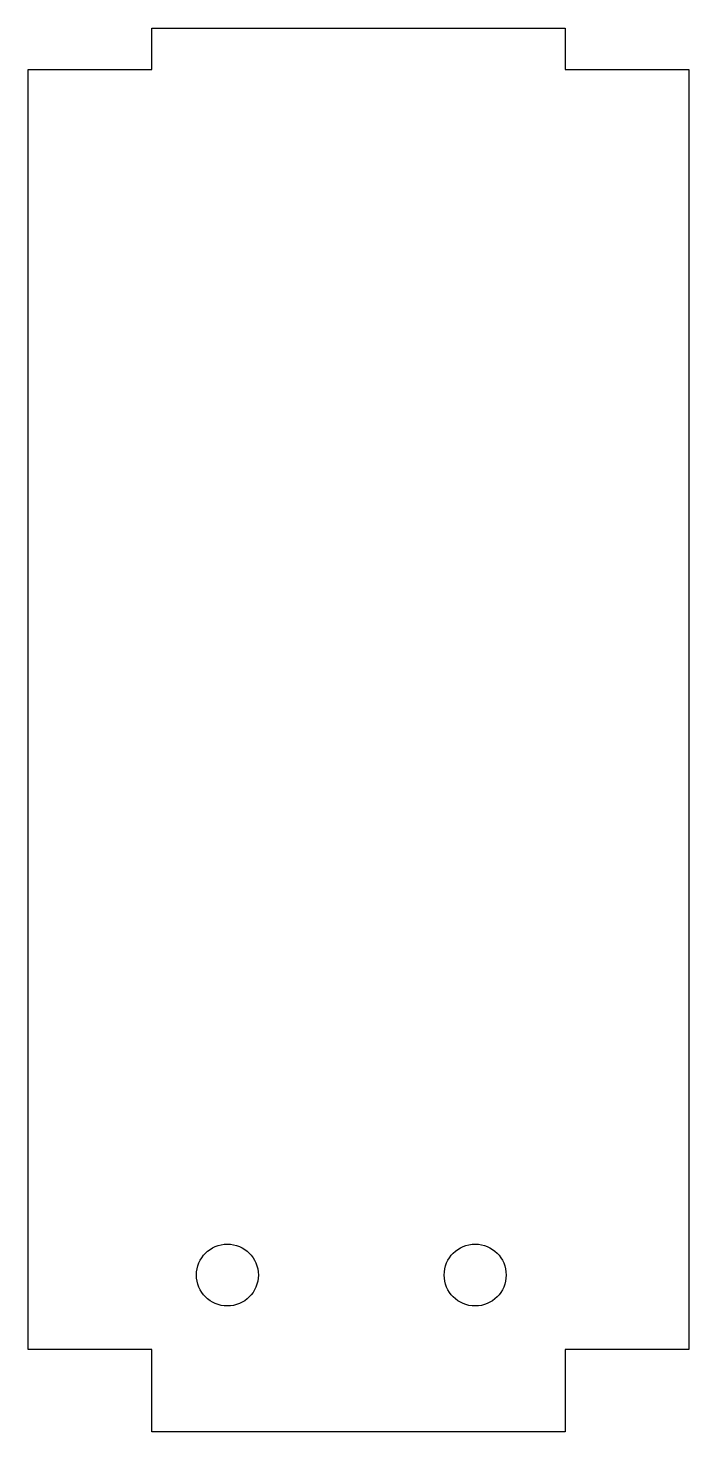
# Model space of a CAD drawing. Header units: inches. Extents: x 10.64 to 14.64, y 0 to 8.5.
import ezdxf

# ---------------------------------------------------------------- set-up
doc = ezdxf.new("R2010")
doc.units = ezdxf.units.IN
doc.layers.get('0').update_dxf_attribs({"linetype": 'CONTINUOUS'})

msp = doc.modelspace()

# ---------------------------------------------------------------- linework, layer by layer
msp.add_lwpolyline([(13.8938, 0), (11.3938, 0), (11.3938, 0.5), (10.6438, 0.5), (10.6438, 8.25), (11.3938, 8.25), (11.3938, 8.5), (13.8938, 8.5), (13.8938, 8.25), (14.6438, 8.25), (14.6438, 0.5), (13.8938, 0.5)], close=True)
for centre in [(11.85, 0.95), (13.35, 0.95)]:
    msp.add_circle(centre, 0.1875)

doc.saveas('drawing.dxf')
